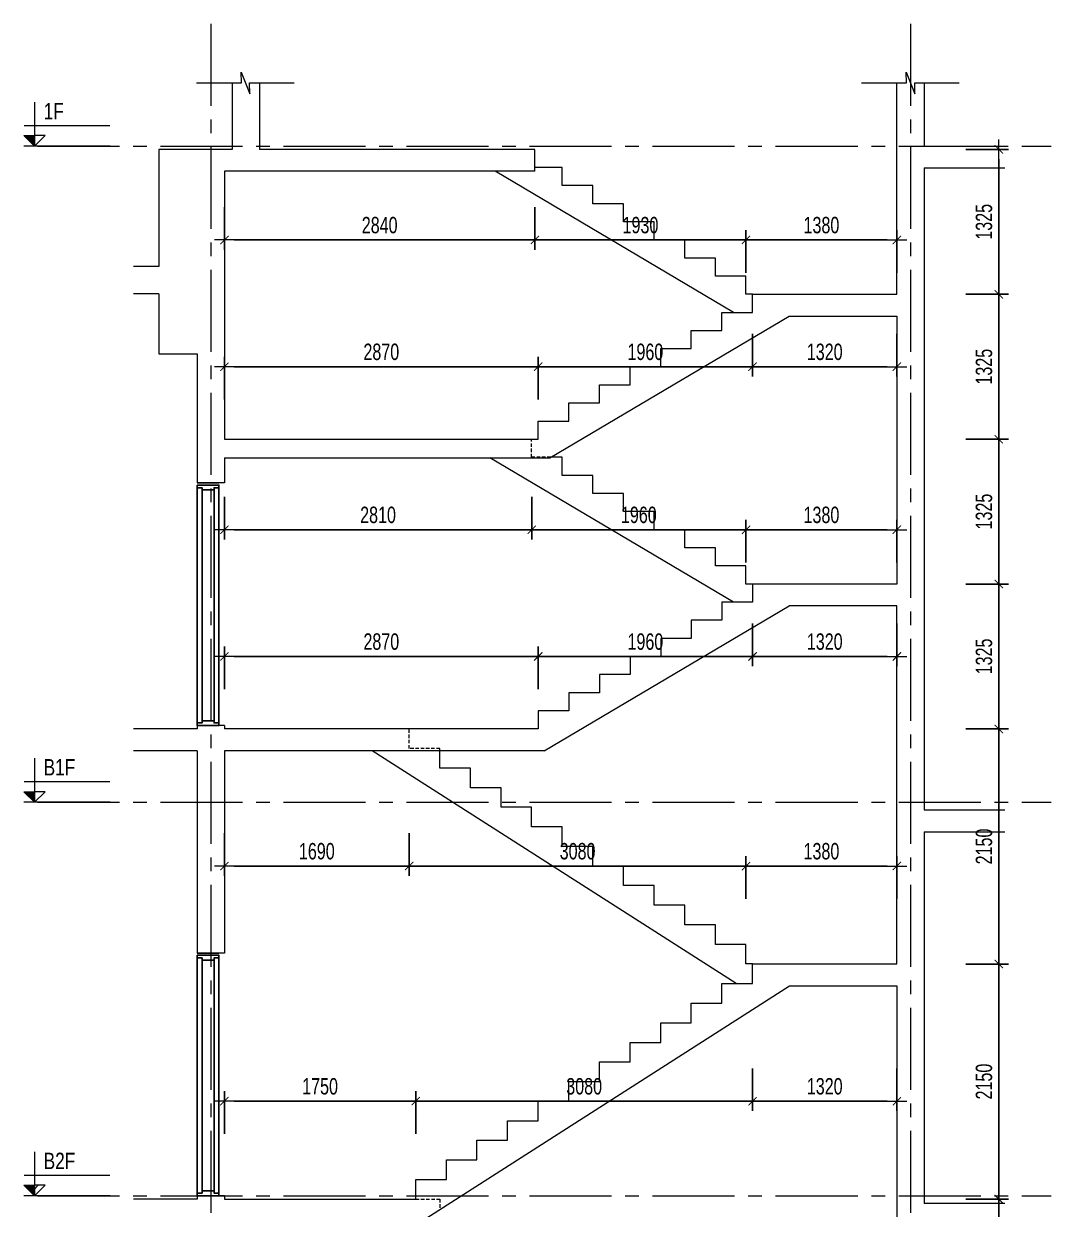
# Model space of a CAD drawing. Header units: millimetres. Extents: x -179076 to 254975, y -18667 to 296191.
# Drawn here: x 41410 to 50807, y 50035 to 60878 of the extents above; entities that cross this region are included whole.
import ezdxf

# ---------------------------------------------------------------- set-up
doc = ezdxf.new("R2010")
doc.units = ezdxf.units.MM
doc.linetypes.add('CENTER2', pattern=[1.125, 0.75, -0.125, 0.125, -0.125])
doc.linetypes.add('HIDDEN2', pattern=[4.7625, 3.175, -1.5875])
doc.layers.get('Defpoints').update_dxf_attribs({"color": 151, "lineweight": 9})
doc.layers.add('A-DOOR', color=4, linetype='Continuous')
doc.layers.add('DOOR', color=4, linetype='Continuous')
for name, color, linetype, lineweight in [('NDC_S_ANNO', 7, 'Continuous', 20), ('NDC_S_AXIS', 5, 'CENTER2', 13), ('NDC_S_CONTINUOUS', 3, 'Continuous', 20), ('NDC_S_DIM', 1, 'Continuous', 15), ('NDC_S_HIDDEN', 8, 'HIDDEN2', 13), ('NDC_S_SLAB', 2, 'Continuous', 20), ('NDC_S_SYMBOL', 1, 'Continuous', 15), ('NDC_S_TEXT SYMBOL', 7, 'Continuous', 20), ('NDC_S_VN TEXT', 7, 'Continuous', 20)]:
    doc.layers.add(name, color=color, linetype=linetype, lineweight=lineweight)
doc.styles.add('NDC_ANNO', font='', dxfattribs={"width": 0.8})
doc.styles.add('NDC_DIM', font='', dxfattribs={"width": 0.75})
doc.styles.get('NDC_ANNO').set_extended_font_data('Dotum')
doc.styles.get('NDC_DIM').set_extended_font_data('Dotum')
doc.dimstyles.new('NDC_dim_60', dxfattribs={"dimscale": 60, "dimtxt": 2.5, "dimasz": 1.5, "dimexe": 1.5, "dimexo": 2.5, "dimgap": 1, "dimtad": 1, "dimdec": 0, "dimzin": 0, "dimdsep": 46, "dimtxsty": 'NDC_DIM', "dimblk": 'DIMMARK', "dimcen": 0.09, "dimdle": 1.2, "dimclrd": 1, "dimclre": 1, "dimclrt": 3, "dimadec": 0, "dimazin": 0, "dimtfac": 1, "dimtdec": 0, "dimtix": 1, "dimtofl": 0, "dimtmove": 0, "dimatfit": 3, "dimfxl": 5, "dimfxlon": 1, "dimtolj": 1, "dimtzin": 0, "dimarcsym": 0})

# ---------------------------------------------------------------- blocks, each defined once
blk = doc.blocks.new('X-SECTION-2$0$X-SEC-DOO2')
at = {"layer": 'A-DOOR'}
for p, q in [((41976, 101972), (41976, 104172)), ((42021, 102017), (42021, 104127)), ((42131, 102017), (42131, 104127)), ((42176, 101972), (42176, 104172))]:
    blk.add_line(p, q, dxfattribs=at)
for points in [[(41976, 104172), (41976, 104147), (42021, 104147), (42021, 104127), (42131, 104127), (42131, 104147), (42176, 104147), (42176, 104172)], [(41976, 101972), (41976, 101997), (42021, 101997), (42021, 102017), (42131, 102017), (42131, 101997), (42176, 101997), (42176, 101972)]]:
    blk.add_lwpolyline(points, close=True, dxfattribs=at)
at = {"layer": 'Defpoints'}
blk.add_line((41976, 104192), (42176, 104192), dxfattribs=at)
blk = doc.blocks.new('kata_block_CT')
at = {"layer": 'NDC_S_ANNO'}
blk.add_hatch(color=3, dxfattribs=at).paths.add_polyline_path([(0, 1.6), (-1.61, 1.6), (0, 0)])
at = {"layer": 'NDC_S_ANNO', "ltscale": 50}
h = blk.add_hatch(dxfattribs=at)
h.set_pattern_fill('ANSI31', color=256, scale=1.406, style=0)
h.paths.add_polyline_path([(0, 1.6), (0, 0), (1.61, 1.6)])
for p, q in [((-1.59, 3.14), (11.47, 3.14)), ((11.56, 0), (-1.64, 0))]:
    blk.add_line(p, q, dxfattribs=at)
for points in [[(0, 6.69), (0, 0)], [(0, 0), (-1.61, 1.6), (0, 1.6)], [(0, 0), (1.61, 1.6), (0, 1.6)]]:
    blk.add_lwpolyline(points, dxfattribs=at)
at = {"layer": 'NDC_S_ANNO', "color": 8, "ltscale": 50}
blk.add_lwpolyline([(0, 0), (-1.61, 1.6), (0, 1.6)], dxfattribs=at)
at = {"layer": 'NDC_S_TEXT SYMBOL', "color": 3, "style": 'NDC_ANNO', "width": 0.8}
blk.add_attdef('CT', (1.41, 4.07), '', height=2.5, dxfattribs=at)
blk = doc.blocks.new('DIMMARK')
at = {"layer": 'NDC_S_DIM', "color": 1}
blk.add_line((-1.5, 0), (1, 0), dxfattribs=at)
at = {"layer": 'NDC_S_DIM', "color": 2, "const_width": 0.1}
blk.add_lwpolyline([(-0.42, -0.42), (0.42, 0.42)], dxfattribs=at)
blk = doc.blocks.new('*D1141')
at = {"layer": 'Defpoints', "color": 0, "transparency": 16777216}
for p in [(44995, 51024), (43245, 50128), (44995, 50128)]:
    blk.add_point(p, dxfattribs=at)
at = {"layer": 'NDC_S_DIM', "color": 1, "lineweight": -2, "transparency": 16777216}
for p, q in [((43245, 50724), (43245, 51114)), ((44995, 50724), (44995, 51114)), ((43335, 51024), (44905, 51024))]:
    blk.add_line(p, q, dxfattribs=at)
at = {"layer": 'NDC_S_DIM', "color": 1, "lineweight": -2, "transparency": 16777216, "xscale": 90, "yscale": 90, "zscale": 90, "rotation": 180}
blk.add_blockref('DIMMARK', (43245, 51024), dxfattribs=at)
at = {"layer": 'NDC_S_DIM', "color": 1, "lineweight": -2, "transparency": 16777216, "xscale": 90, "yscale": 90, "zscale": 90}
blk.add_blockref('DIMMARK', (44995, 51024), dxfattribs=at)
at = {"layer": 'NDC_S_DIM', "color": 3, "transparency": 16777216, "insert": (44120, 51159), "char_height": 150, "attachment_point": 5, "style": 'NDC_DIM'}
blk.add_mtext('\\A1;1750', dxfattribs=at)
blk = doc.blocks.new('*D1142')
at = {"layer": 'Defpoints', "color": 0, "transparency": 16777216}
for p in [(48075, 52099), (48075, 51024), (44995, 50128)]:
    blk.add_point(p, dxfattribs=at)
at = {"layer": 'NDC_S_DIM', "color": 1, "lineweight": -2, "transparency": 16777216}
for p, q in [((48075, 51324), (48075, 50934)), ((44995, 50724), (44995, 51114)), ((45085, 51024), (47985, 51024))]:
    blk.add_line(p, q, dxfattribs=at)
at = {"layer": 'NDC_S_DIM', "color": 1, "lineweight": -2, "transparency": 16777216, "xscale": 90, "yscale": 90, "zscale": 90, "rotation": 180}
blk.add_blockref('DIMMARK', (44995, 51024), dxfattribs=at)
at = {"layer": 'NDC_S_DIM', "color": 1, "lineweight": -2, "transparency": 16777216, "xscale": 90, "yscale": 90, "zscale": 90}
blk.add_blockref('DIMMARK', (48075, 51024), dxfattribs=at)
at = {"layer": 'NDC_S_DIM', "color": 3, "transparency": 16777216, "insert": (46535, 51159), "char_height": 150, "attachment_point": 5, "style": 'NDC_DIM'}
blk.add_mtext('\\A1;3080', dxfattribs=at)
blk = doc.blocks.new('*D1143')
at = {"layer": 'Defpoints', "color": 0, "transparency": 16777216}
for p in [(48075, 52099), (49395, 52078), (49395, 51024)]:
    blk.add_point(p, dxfattribs=at)
at = {"layer": 'NDC_S_DIM', "color": 1, "lineweight": -2, "transparency": 16777216}
for p, q in [((48075, 51324), (48075, 50934)), ((49395, 51324), (49395, 50934)), ((48165, 51024), (49305, 51024))]:
    blk.add_line(p, q, dxfattribs=at)
at = {"layer": 'NDC_S_DIM', "color": 1, "lineweight": -2, "transparency": 16777216, "xscale": 90, "yscale": 90, "zscale": 90, "rotation": 180}
blk.add_blockref('DIMMARK', (48075, 51024), dxfattribs=at)
at = {"layer": 'NDC_S_DIM', "color": 1, "lineweight": -2, "transparency": 16777216, "xscale": 90, "yscale": 90, "zscale": 90}
blk.add_blockref('DIMMARK', (49395, 51024), dxfattribs=at)
at = {"layer": 'NDC_S_DIM', "color": 3, "transparency": 16777216, "insert": (48735, 51159), "char_height": 150, "attachment_point": 5, "style": 'NDC_DIM'}
blk.add_mtext('\\A1;1320', dxfattribs=at)
blk = doc.blocks.new('*D1144')
at = {"layer": 'Defpoints', "color": 0, "transparency": 16777216}
for p in [(43245, 54428), (44935, 54428), (44935, 53174)]:
    blk.add_point(p, dxfattribs=at)
at = {"layer": 'NDC_S_DIM', "color": 1, "lineweight": -2, "transparency": 16777216}
for p, q in [((43245, 53474), (43245, 53084)), ((44935, 53474), (44935, 53084)), ((43335, 53174), (44845, 53174))]:
    blk.add_line(p, q, dxfattribs=at)
at = {"layer": 'NDC_S_DIM', "color": 1, "lineweight": -2, "transparency": 16777216, "xscale": 90, "yscale": 90, "zscale": 90, "rotation": 180}
blk.add_blockref('DIMMARK', (43245, 53174), dxfattribs=at)
at = {"layer": 'NDC_S_DIM', "color": 1, "lineweight": -2, "transparency": 16777216, "xscale": 90, "yscale": 90, "zscale": 90}
blk.add_blockref('DIMMARK', (44935, 53174), dxfattribs=at)
at = {"layer": 'NDC_S_DIM', "color": 3, "transparency": 16777216, "insert": (44090, 53309), "char_height": 150, "attachment_point": 5, "style": 'NDC_DIM'}
blk.add_mtext('\\A1;1690', dxfattribs=at)
blk = doc.blocks.new('*D1145')
at = {"layer": 'Defpoints', "color": 0, "transparency": 16777216}
for p in [(44935, 54428), (48015, 53174), (48015, 52278)]:
    blk.add_point(p, dxfattribs=at)
at = {"layer": 'NDC_S_DIM', "color": 1, "lineweight": -2, "transparency": 16777216}
for p, q in [((44935, 53474), (44935, 53084)), ((48015, 52874), (48015, 53264)), ((45025, 53174), (47925, 53174))]:
    blk.add_line(p, q, dxfattribs=at)
at = {"layer": 'NDC_S_DIM', "color": 1, "lineweight": -2, "transparency": 16777216, "xscale": 90, "yscale": 90, "zscale": 90, "rotation": 180}
blk.add_blockref('DIMMARK', (44935, 53174), dxfattribs=at)
at = {"layer": 'NDC_S_DIM', "color": 1, "lineweight": -2, "transparency": 16777216, "xscale": 90, "yscale": 90, "zscale": 90}
blk.add_blockref('DIMMARK', (48015, 53174), dxfattribs=at)
at = {"layer": 'NDC_S_DIM', "color": 3, "transparency": 16777216, "insert": (46475, 53309), "char_height": 150, "attachment_point": 5, "style": 'NDC_DIM'}
blk.add_mtext('\\A1;3080', dxfattribs=at)
blk = doc.blocks.new('*D1146')
at = {"layer": 'Defpoints', "color": 0, "transparency": 16777216}
for p in [(49395, 53174), (48015, 52278), (49395, 52278)]:
    blk.add_point(p, dxfattribs=at)
at = {"layer": 'NDC_S_DIM', "color": 1, "lineweight": -2, "transparency": 16777216}
for p, q in [((48015, 52874), (48015, 53264)), ((49395, 52874), (49395, 53264)), ((48105, 53174), (49305, 53174))]:
    blk.add_line(p, q, dxfattribs=at)
at = {"layer": 'NDC_S_DIM', "color": 1, "lineweight": -2, "transparency": 16777216, "xscale": 90, "yscale": 90, "zscale": 90, "rotation": 180}
blk.add_blockref('DIMMARK', (48015, 53174), dxfattribs=at)
at = {"layer": 'NDC_S_DIM', "color": 1, "lineweight": -2, "transparency": 16777216, "xscale": 90, "yscale": 90, "zscale": 90}
blk.add_blockref('DIMMARK', (49395, 53174), dxfattribs=at)
at = {"layer": 'NDC_S_DIM', "color": 3, "transparency": 16777216, "insert": (48705, 53309), "char_height": 150, "attachment_point": 5, "style": 'NDC_DIM'}
blk.add_mtext('\\A1;1380', dxfattribs=at)
blk = doc.blocks.new('*D1147')
at = {"layer": 'Defpoints', "color": 0, "transparency": 16777216}
for p in [(46115, 55091), (43245, 54428), (46115, 54428)]:
    blk.add_point(p, dxfattribs=at)
at = {"layer": 'NDC_S_DIM', "color": 1, "lineweight": -2, "transparency": 16777216}
for p, q in [((43245, 54791), (43245, 55181)), ((43335, 55091), (46025, 55091)), ((46115, 54791), (46115, 55181))]:
    blk.add_line(p, q, dxfattribs=at)
at = {"layer": 'NDC_S_DIM', "color": 1, "lineweight": -2, "transparency": 16777216, "xscale": 90, "yscale": 90, "zscale": 90, "rotation": 180}
blk.add_blockref('DIMMARK', (43245, 55091), dxfattribs=at)
at = {"layer": 'NDC_S_DIM', "color": 1, "lineweight": -2, "transparency": 16777216, "xscale": 90, "yscale": 90, "zscale": 90}
blk.add_blockref('DIMMARK', (46115, 55091), dxfattribs=at)
at = {"layer": 'NDC_S_DIM', "color": 3, "transparency": 16777216, "insert": (44680, 55226), "char_height": 150, "attachment_point": 5, "style": 'NDC_DIM'}
blk.add_mtext('\\A1;2870', dxfattribs=at)
blk = doc.blocks.new('*D1148')
at = {"layer": 'Defpoints', "color": 0, "transparency": 16777216}
for p in [(48075, 55588), (48075, 55091), (46115, 54428)]:
    blk.add_point(p, dxfattribs=at)
at = {"layer": 'NDC_S_DIM', "color": 1, "lineweight": -2, "transparency": 16777216}
for p, q in [((48075, 55391), (48075, 55001)), ((46115, 54791), (46115, 55181)), ((46205, 55091), (47985, 55091))]:
    blk.add_line(p, q, dxfattribs=at)
at = {"layer": 'NDC_S_DIM', "color": 1, "lineweight": -2, "transparency": 16777216, "xscale": 90, "yscale": 90, "zscale": 90, "rotation": 180}
blk.add_blockref('DIMMARK', (46115, 55091), dxfattribs=at)
at = {"layer": 'NDC_S_DIM', "color": 1, "lineweight": -2, "transparency": 16777216, "xscale": 90, "yscale": 90, "zscale": 90}
blk.add_blockref('DIMMARK', (48075, 55091), dxfattribs=at)
at = {"layer": 'NDC_S_DIM', "color": 3, "transparency": 16777216, "insert": (47095, 55226), "char_height": 150, "attachment_point": 5, "style": 'NDC_DIM'}
blk.add_mtext('\\A1;1960', dxfattribs=at)
blk = doc.blocks.new('*D1149')
at = {"layer": 'Defpoints', "color": 0, "transparency": 16777216}
for p in [(48075, 55588), (49395, 55553), (49395, 55091)]:
    blk.add_point(p, dxfattribs=at)
at = {"layer": 'NDC_S_DIM', "color": 1, "lineweight": -2, "transparency": 16777216}
for p, q in [((48075, 55391), (48075, 55001)), ((49395, 55391), (49395, 55001)), ((48165, 55091), (49305, 55091))]:
    blk.add_line(p, q, dxfattribs=at)
at = {"layer": 'NDC_S_DIM', "color": 1, "lineweight": -2, "transparency": 16777216, "xscale": 90, "yscale": 90, "zscale": 90, "rotation": 180}
blk.add_blockref('DIMMARK', (48075, 55091), dxfattribs=at)
at = {"layer": 'NDC_S_DIM', "color": 1, "lineweight": -2, "transparency": 16777216, "xscale": 90, "yscale": 90, "zscale": 90}
blk.add_blockref('DIMMARK', (49395, 55091), dxfattribs=at)
at = {"layer": 'NDC_S_DIM', "color": 3, "transparency": 16777216, "insert": (48735, 55226), "char_height": 150, "attachment_point": 5, "style": 'NDC_DIM'}
blk.add_mtext('\\A1;1320', dxfattribs=at)
blk = doc.blocks.new('*D1150')
at = {"layer": 'Defpoints', "color": 0, "transparency": 16777216}
for p in [(43245, 57078), (46055, 57078), (46055, 56250)]:
    blk.add_point(p, dxfattribs=at)
at = {"layer": 'NDC_S_DIM', "color": 1, "lineweight": -2, "transparency": 16777216}
for p, q in [((43245, 56550), (43245, 56160)), ((46055, 56550), (46055, 56160)), ((43335, 56250), (45965, 56250))]:
    blk.add_line(p, q, dxfattribs=at)
at = {"layer": 'NDC_S_DIM', "color": 1, "lineweight": -2, "transparency": 16777216, "xscale": 90, "yscale": 90, "zscale": 90, "rotation": 180}
blk.add_blockref('DIMMARK', (43245, 56250), dxfattribs=at)
at = {"layer": 'NDC_S_DIM', "color": 1, "lineweight": -2, "transparency": 16777216, "xscale": 90, "yscale": 90, "zscale": 90}
blk.add_blockref('DIMMARK', (46055, 56250), dxfattribs=at)
at = {"layer": 'NDC_S_DIM', "color": 3, "transparency": 16777216, "insert": (44650, 56385), "char_height": 150, "attachment_point": 5, "style": 'NDC_DIM'}
blk.add_mtext('\\A1;2810', dxfattribs=at)
blk = doc.blocks.new('*D1151')
at = {"layer": 'Defpoints', "color": 0, "transparency": 16777216}
for p in [(46055, 57078), (48015, 56250), (48015, 55753)]:
    blk.add_point(p, dxfattribs=at)
at = {"layer": 'NDC_S_DIM', "color": 1, "lineweight": -2, "transparency": 16777216}
for p, q in [((46055, 56550), (46055, 56160)), ((48015, 55950), (48015, 56340)), ((46145, 56250), (47925, 56250))]:
    blk.add_line(p, q, dxfattribs=at)
at = {"layer": 'NDC_S_DIM', "color": 1, "lineweight": -2, "transparency": 16777216, "xscale": 90, "yscale": 90, "zscale": 90, "rotation": 180}
blk.add_blockref('DIMMARK', (46055, 56250), dxfattribs=at)
at = {"layer": 'NDC_S_DIM', "color": 1, "lineweight": -2, "transparency": 16777216, "xscale": 90, "yscale": 90, "zscale": 90}
blk.add_blockref('DIMMARK', (48015, 56250), dxfattribs=at)
at = {"layer": 'NDC_S_DIM', "color": 3, "transparency": 16777216, "insert": (47035, 56385), "char_height": 150, "attachment_point": 5, "style": 'NDC_DIM'}
blk.add_mtext('\\A1;1960', dxfattribs=at)
blk = doc.blocks.new('*D1152')
at = {"layer": 'Defpoints', "color": 0, "transparency": 16777216}
for p in [(49395, 56250), (48015, 55753), (49395, 55753)]:
    blk.add_point(p, dxfattribs=at)
at = {"layer": 'NDC_S_DIM', "color": 1, "lineweight": -2, "transparency": 16777216}
for p, q in [((48015, 55950), (48015, 56340)), ((49395, 55950), (49395, 56340)), ((48105, 56250), (49305, 56250))]:
    blk.add_line(p, q, dxfattribs=at)
at = {"layer": 'NDC_S_DIM', "color": 1, "lineweight": -2, "transparency": 16777216, "xscale": 90, "yscale": 90, "zscale": 90, "rotation": 180}
blk.add_blockref('DIMMARK', (48015, 56250), dxfattribs=at)
at = {"layer": 'NDC_S_DIM', "color": 1, "lineweight": -2, "transparency": 16777216, "xscale": 90, "yscale": 90, "zscale": 90}
blk.add_blockref('DIMMARK', (49395, 56250), dxfattribs=at)
at = {"layer": 'NDC_S_DIM', "color": 3, "transparency": 16777216, "insert": (48705, 56385), "char_height": 150, "attachment_point": 5, "style": 'NDC_DIM'}
blk.add_mtext('\\A1;1380', dxfattribs=at)
blk = doc.blocks.new('*D1153')
at = {"layer": 'Defpoints', "color": 0, "transparency": 16777216}
for p in [(46115, 57741), (43245, 57078), (46115, 57078)]:
    blk.add_point(p, dxfattribs=at)
at = {"layer": 'NDC_S_DIM', "color": 1, "lineweight": -2, "transparency": 16777216}
for p, q in [((43245, 57441), (43245, 57831)), ((46115, 57441), (46115, 57831)), ((43335, 57741), (46025, 57741))]:
    blk.add_line(p, q, dxfattribs=at)
at = {"layer": 'NDC_S_DIM', "color": 1, "lineweight": -2, "transparency": 16777216, "xscale": 90, "yscale": 90, "zscale": 90, "rotation": 180}
blk.add_blockref('DIMMARK', (43245, 57741), dxfattribs=at)
at = {"layer": 'NDC_S_DIM', "color": 1, "lineweight": -2, "transparency": 16777216, "xscale": 90, "yscale": 90, "zscale": 90}
blk.add_blockref('DIMMARK', (46115, 57741), dxfattribs=at)
at = {"layer": 'NDC_S_DIM', "color": 3, "transparency": 16777216, "insert": (44680, 57876), "char_height": 150, "attachment_point": 5, "style": 'NDC_DIM'}
blk.add_mtext('\\A1;2870', dxfattribs=at)
blk = doc.blocks.new('*D1154')
at = {"layer": 'Defpoints', "color": 0, "transparency": 16777216}
for p in [(48075, 58238), (48075, 57741), (46115, 57078)]:
    blk.add_point(p, dxfattribs=at)
at = {"layer": 'NDC_S_DIM', "color": 1, "lineweight": -2, "transparency": 16777216}
for p, q in [((48075, 58041), (48075, 57651)), ((46115, 57441), (46115, 57831)), ((46205, 57741), (47985, 57741))]:
    blk.add_line(p, q, dxfattribs=at)
at = {"layer": 'NDC_S_DIM', "color": 1, "lineweight": -2, "transparency": 16777216, "xscale": 90, "yscale": 90, "zscale": 90, "rotation": 180}
blk.add_blockref('DIMMARK', (46115, 57741), dxfattribs=at)
at = {"layer": 'NDC_S_DIM', "color": 1, "lineweight": -2, "transparency": 16777216, "xscale": 90, "yscale": 90, "zscale": 90}
blk.add_blockref('DIMMARK', (48075, 57741), dxfattribs=at)
at = {"layer": 'NDC_S_DIM', "color": 3, "transparency": 16777216, "insert": (47095, 57876), "char_height": 150, "attachment_point": 5, "style": 'NDC_DIM'}
blk.add_mtext('\\A1;1960', dxfattribs=at)
blk = doc.blocks.new('*D1155')
at = {"layer": 'Defpoints', "color": 0, "transparency": 16777216}
for p in [(48075, 58238), (49395, 58203), (49395, 57741)]:
    blk.add_point(p, dxfattribs=at)
at = {"layer": 'NDC_S_DIM', "color": 1, "lineweight": -2, "transparency": 16777216}
for p, q in [((48075, 58041), (48075, 57651)), ((49395, 58041), (49395, 57651)), ((48165, 57741), (49305, 57741))]:
    blk.add_line(p, q, dxfattribs=at)
at = {"layer": 'NDC_S_DIM', "color": 1, "lineweight": -2, "transparency": 16777216, "xscale": 90, "yscale": 90, "zscale": 90, "rotation": 180}
blk.add_blockref('DIMMARK', (48075, 57741), dxfattribs=at)
at = {"layer": 'NDC_S_DIM', "color": 1, "lineweight": -2, "transparency": 16777216, "xscale": 90, "yscale": 90, "zscale": 90}
blk.add_blockref('DIMMARK', (49395, 57741), dxfattribs=at)
at = {"layer": 'NDC_S_DIM', "color": 3, "transparency": 16777216, "insert": (48735, 57876), "char_height": 150, "attachment_point": 5, "style": 'NDC_DIM'}
blk.add_mtext('\\A1;1320', dxfattribs=at)
blk = doc.blocks.new('*D1156')
at = {"layer": 'Defpoints', "color": 0, "transparency": 16777216}
for p in [(43245, 59528), (46085, 59563), (46085, 58900)]:
    blk.add_point(p, dxfattribs=at)
at = {"layer": 'NDC_S_DIM', "color": 1, "lineweight": -2, "transparency": 16777216}
for p, q in [((43245, 59200), (43245, 58810)), ((46085, 59200), (46085, 58810)), ((43335, 58900), (45995, 58900))]:
    blk.add_line(p, q, dxfattribs=at)
at = {"layer": 'NDC_S_DIM', "color": 1, "lineweight": -2, "transparency": 16777216, "xscale": 90, "yscale": 90, "zscale": 90, "rotation": 180}
blk.add_blockref('DIMMARK', (43245, 58900), dxfattribs=at)
at = {"layer": 'NDC_S_DIM', "color": 1, "lineweight": -2, "transparency": 16777216, "xscale": 90, "yscale": 90, "zscale": 90}
blk.add_blockref('DIMMARK', (46085, 58900), dxfattribs=at)
at = {"layer": 'NDC_S_DIM', "color": 3, "transparency": 16777216, "insert": (44665, 59035), "char_height": 150, "attachment_point": 5, "style": 'NDC_DIM'}
blk.add_mtext('\\A1;2840', dxfattribs=at)
blk = doc.blocks.new('*D1157')
at = {"layer": 'Defpoints', "color": 0, "transparency": 16777216}
for p in [(46085, 59563), (48015, 58900), (48015, 58403)]:
    blk.add_point(p, dxfattribs=at)
at = {"layer": 'NDC_S_DIM', "color": 1, "lineweight": -2, "transparency": 16777216}
for p, q in [((46085, 59200), (46085, 58810)), ((48015, 58600), (48015, 58990)), ((46175, 58900), (47925, 58900))]:
    blk.add_line(p, q, dxfattribs=at)
at = {"layer": 'NDC_S_DIM', "color": 1, "lineweight": -2, "transparency": 16777216, "xscale": 90, "yscale": 90, "zscale": 90, "rotation": 180}
blk.add_blockref('DIMMARK', (46085, 58900), dxfattribs=at)
at = {"layer": 'NDC_S_DIM', "color": 1, "lineweight": -2, "transparency": 16777216, "xscale": 90, "yscale": 90, "zscale": 90}
blk.add_blockref('DIMMARK', (48015, 58900), dxfattribs=at)
at = {"layer": 'NDC_S_DIM', "color": 3, "transparency": 16777216, "insert": (47050, 59035), "char_height": 150, "attachment_point": 5, "style": 'NDC_DIM'}
blk.add_mtext('\\A1;1930', dxfattribs=at)
blk = doc.blocks.new('*D1158')
at = {"layer": 'Defpoints', "color": 0, "transparency": 16777216}
for p in [(49395, 58900), (48015, 58403), (49395, 58403)]:
    blk.add_point(p, dxfattribs=at)
at = {"layer": 'NDC_S_DIM', "color": 1, "lineweight": -2, "transparency": 16777216}
for p, q in [((48015, 58600), (48015, 58990)), ((49395, 58600), (49395, 58990)), ((48105, 58900), (49305, 58900))]:
    blk.add_line(p, q, dxfattribs=at)
at = {"layer": 'NDC_S_DIM', "color": 1, "lineweight": -2, "transparency": 16777216, "xscale": 90, "yscale": 90, "zscale": 90, "rotation": 180}
blk.add_blockref('DIMMARK', (48015, 58900), dxfattribs=at)
at = {"layer": 'NDC_S_DIM', "color": 1, "lineweight": -2, "transparency": 16777216, "xscale": 90, "yscale": 90, "zscale": 90}
blk.add_blockref('DIMMARK', (49395, 58900), dxfattribs=at)
at = {"layer": 'NDC_S_DIM', "color": 3, "transparency": 16777216, "insert": (48705, 59035), "char_height": 150, "attachment_point": 5, "style": 'NDC_DIM'}
blk.add_mtext('\\A1;1380', dxfattribs=at)
blk = doc.blocks.new('*D2019')
at = {"layer": 'Defpoints', "color": 0, "transparency": 16777216}
for p in [(45215, 50128), (50327, 50128), (49395, 48328)]:
    blk.add_point(p, dxfattribs=at)
at = {"layer": 'NDC_S_DIM', "color": 1, "lineweight": -2, "transparency": 16777216}
for p, q in [((50027, 50128), (50417, 50128)), ((50327, 48418), (50327, 50038)), ((50027, 48328), (50417, 48328))]:
    blk.add_line(p, q, dxfattribs=at)
at = {"layer": 'NDC_S_DIM', "color": 1, "lineweight": -2, "transparency": 16777216, "xscale": 90, "yscale": 90, "zscale": 90}
for p, rotation in [((50327, 50128), 90), ((50327, 48328), 270)]:
    blk.add_blockref('DIMMARK', p, dxfattribs=dict(at, rotation=rotation))
at = {"layer": 'NDC_S_DIM', "color": 3, "transparency": 16777216, "insert": (50192, 49228), "char_height": 150, "attachment_point": 5, "rotation": 90, "style": 'NDC_DIM'}
blk.add_mtext('\\A1;1800', dxfattribs=at)
blk = doc.blocks.new('*D2020')
at = {"layer": 'Defpoints', "color": 0, "transparency": 16777216}
for p in [(49395, 52278), (50327, 52278), (45215, 50128)]:
    blk.add_point(p, dxfattribs=at)
at = {"layer": 'NDC_S_DIM', "color": 1, "lineweight": -2, "transparency": 16777216}
for p, q in [((50027, 52278), (50417, 52278)), ((50327, 50218), (50327, 52188)), ((50027, 50128), (50417, 50128))]:
    blk.add_line(p, q, dxfattribs=at)
at = {"layer": 'NDC_S_DIM', "color": 1, "lineweight": -2, "transparency": 16777216, "xscale": 90, "yscale": 90, "zscale": 90}
for p, rotation in [((50327, 52278), 90), ((50327, 50128), 270)]:
    blk.add_blockref('DIMMARK', p, dxfattribs=dict(at, rotation=rotation))
at = {"layer": 'NDC_S_DIM', "color": 3, "transparency": 16777216, "insert": (50192, 51203), "char_height": 150, "attachment_point": 5, "rotation": 90, "style": 'NDC_DIM'}
blk.add_mtext('\\A1;2150', dxfattribs=at)
blk = doc.blocks.new('*D2021')
at = {"layer": 'Defpoints', "color": 0, "transparency": 16777216}
for p in [(46115, 54428), (50327, 54428), (49395, 52278)]:
    blk.add_point(p, dxfattribs=at)
at = {"layer": 'NDC_S_DIM', "color": 1, "lineweight": -2, "transparency": 16777216}
for p, q in [((50027, 54428), (50417, 54428)), ((50327, 52368), (50327, 54338)), ((50027, 52278), (50417, 52278))]:
    blk.add_line(p, q, dxfattribs=at)
at = {"layer": 'NDC_S_DIM', "color": 1, "lineweight": -2, "transparency": 16777216, "xscale": 90, "yscale": 90, "zscale": 90}
for p, rotation in [((50327, 54428), 90), ((50327, 52278), 270)]:
    blk.add_blockref('DIMMARK', p, dxfattribs=dict(at, rotation=rotation))
at = {"layer": 'NDC_S_DIM', "color": 3, "transparency": 16777216, "insert": (50192, 53353), "char_height": 150, "attachment_point": 5, "rotation": 90, "style": 'NDC_DIM'}
blk.add_mtext('\\A1;2150', dxfattribs=at)
blk = doc.blocks.new('*D2022')
at = {"layer": 'Defpoints', "color": 0, "transparency": 16777216}
for p in [(49395, 55753), (50327, 55753), (46115, 54428)]:
    blk.add_point(p, dxfattribs=at)
at = {"layer": 'NDC_S_DIM', "color": 1, "lineweight": -2, "transparency": 16777216}
for p, q in [((50027, 55753), (50417, 55753)), ((50327, 54518), (50327, 55663)), ((50027, 54428), (50417, 54428))]:
    blk.add_line(p, q, dxfattribs=at)
at = {"layer": 'NDC_S_DIM', "color": 1, "lineweight": -2, "transparency": 16777216, "xscale": 90, "yscale": 90, "zscale": 90}
for p, rotation in [((50327, 55753), 90), ((50327, 54428), 270)]:
    blk.add_blockref('DIMMARK', p, dxfattribs=dict(at, rotation=rotation))
at = {"layer": 'NDC_S_DIM', "color": 3, "transparency": 16777216, "insert": (50192, 55091), "char_height": 150, "attachment_point": 5, "rotation": 90, "style": 'NDC_DIM'}
blk.add_mtext('\\A1;1325', dxfattribs=at)
blk = doc.blocks.new('*D2023')
at = {"layer": 'Defpoints', "color": 0, "transparency": 16777216}
for p in [(46115, 57078), (50327, 57078), (49395, 55753)]:
    blk.add_point(p, dxfattribs=at)
at = {"layer": 'NDC_S_DIM', "color": 1, "lineweight": -2, "transparency": 16777216}
for p, q in [((50027, 57078), (50417, 57078)), ((50327, 55843), (50327, 56988)), ((50027, 55753), (50417, 55753))]:
    blk.add_line(p, q, dxfattribs=at)
at = {"layer": 'NDC_S_DIM', "color": 1, "lineweight": -2, "transparency": 16777216, "xscale": 90, "yscale": 90, "zscale": 90}
for p, rotation in [((50327, 57078), 90), ((50327, 55753), 270)]:
    blk.add_blockref('DIMMARK', p, dxfattribs=dict(at, rotation=rotation))
at = {"layer": 'NDC_S_DIM', "color": 3, "transparency": 16777216, "insert": (50192, 56416), "char_height": 150, "attachment_point": 5, "rotation": 90, "style": 'NDC_DIM'}
blk.add_mtext('\\A1;1325', dxfattribs=at)
blk = doc.blocks.new('*D2024')
at = {"layer": 'Defpoints', "color": 0, "transparency": 16777216}
for p in [(49395, 58403), (50327, 58403), (46115, 57078)]:
    blk.add_point(p, dxfattribs=at)
at = {"layer": 'NDC_S_DIM', "color": 1, "lineweight": -2, "transparency": 16777216}
for p, q in [((50027, 58403), (50417, 58403)), ((50327, 57168), (50327, 58313)), ((50027, 57078), (50417, 57078))]:
    blk.add_line(p, q, dxfattribs=at)
at = {"layer": 'NDC_S_DIM', "color": 1, "lineweight": -2, "transparency": 16777216, "xscale": 90, "yscale": 90, "zscale": 90}
for p, rotation in [((50327, 58403), 90), ((50327, 57078), 270)]:
    blk.add_blockref('DIMMARK', p, dxfattribs=dict(at, rotation=rotation))
at = {"layer": 'NDC_S_DIM', "color": 3, "transparency": 16777216, "insert": (50192, 57741), "char_height": 150, "attachment_point": 5, "rotation": 90, "style": 'NDC_DIM'}
blk.add_mtext('\\A1;1325', dxfattribs=at)
blk = doc.blocks.new('*D2025')
at = {"layer": 'Defpoints', "color": 0, "transparency": 16777216}
for p in [(46085, 59728), (50327, 59728), (49395, 58403)]:
    blk.add_point(p, dxfattribs=at)
at = {"layer": 'NDC_S_DIM', "color": 1, "lineweight": -2, "transparency": 16777216}
for p, q in [((50027, 59728), (50417, 59728)), ((50327, 58493), (50327, 59638)), ((50027, 58403), (50417, 58403))]:
    blk.add_line(p, q, dxfattribs=at)
at = {"layer": 'NDC_S_DIM', "color": 1, "lineweight": -2, "transparency": 16777216, "xscale": 90, "yscale": 90, "zscale": 90}
for p, rotation in [((50327, 59728), 90), ((50327, 58403), 270)]:
    blk.add_blockref('DIMMARK', p, dxfattribs=dict(at, rotation=rotation))
at = {"layer": 'NDC_S_DIM', "color": 3, "transparency": 16777216, "insert": (50192, 59066), "char_height": 150, "attachment_point": 5, "rotation": 90, "style": 'NDC_DIM'}
blk.add_mtext('\\A1;1325', dxfattribs=at)

msp = doc.modelspace()

# ---------------------------------------------------------------- linework, layer by layer
at = {"layer": 'NDC_S_AXIS', "ltscale": 1000}
for p, q in [((43119.9, 60877.7), (43119.9, 44948.8)), ((49519.9, 60877.7), (49519.9, 44948.8))]:
    msp.add_line(p, q, dxfattribs=at)
for points in [[(41536.4, 59758.4), (50807.1, 59758.4)], [(41536.4, 53758.4), (50807.1, 53758.4)], [(41536.4, 50158.4), (50807.1, 50158.4)]]:
    msp.add_lwpolyline(points, dxfattribs=at)
at = {"layer": 'NDC_S_CONTINUOUS'}
for p, q in [((47902.1, 58237.8), (45720.2, 59528.4)), ((47902.1, 55587.8), (45673.1, 56906.3)), ((47923.9, 52099.2), (44596.4, 54228.4))]:
    msp.add_line(p, q, dxfattribs=at)
for points in [[(48074.9, 58403.4), (48014.9, 58403.4), (48014.9, 58569), (47734.9, 58569), (47734.9, 58734.7), (47454.9, 58734.7), (47454.9, 58900.3), (47174.9, 58900.3), (47174.9, 59065.9), (46894.9, 59065.9), (46894.9, 59231.5), (46614.9, 59231.5), (46614.9, 59397.2), (46334.9, 59397.2), (46334.9, 59562.8), (46084.9, 59562.8)], [(48074.9, 55753.4), (48014.9, 55753.4), (48014.9, 55919), (47734.9, 55919), (47734.9, 56084.7), (47454.9, 56084.7), (47454.9, 56250.3), (47174.9, 56250.3), (47174.9, 56415.9), (46894.9, 56415.9), (46894.9, 56581.5), (46614.9, 56581.5), (46614.9, 56747.2), (46334.9, 56747.2), (46334.9, 56912.8), (46227.8, 56912.8)], [(48074.9, 52278.4), (48014.9, 52278.4), (48014.9, 52457.6), (47734.9, 52457.6), (47734.9, 52636.7), (47454.9, 52636.7), (47454.9, 52815.9), (47174.9, 52815.9), (47174.9, 52995.1), (46894.9, 52995.1), (46894.9, 53174.2), (46614.9, 53174.2), (46614.9, 53353.4), (46334.9, 53353.4), (46334.9, 53532.6), (46054.9, 53532.6), (46054.9, 53711.7), (45774.9, 53711.7), (45774.9, 53890.9), (45494.9, 53890.9), (45494.9, 54070.1), (45214.9, 54070.1), (45214.9, 54228.4)]]:
    msp.add_lwpolyline(points, dxfattribs=at)
at = {"layer": 'NDC_S_HIDDEN', "ltscale": 10}
for points in [[(46227.8, 56912.8), (46054.9, 56912.8), (46054.9, 57078.4)], [(45214.9, 54228.4), (45214.9, 54249.2), (44934.9, 54249.2), (44934.9, 54428.4)], [(44994.9, 50128.4), (45214.9, 50128.4), (45214.9, 50031.7)]]:
    msp.add_lwpolyline(points, dxfattribs=at)
at = {"layer": 'NDC_S_SLAB'}
for p, q in [((43314.9, 60335.7), (43314.9, 59728.4)), ((43564.9, 60335.7), (43564.9, 59728.4)), ((49644.9, 60335.7), (49644.9, 59758.4)), ((49644.9, 59758.4), (50383.6, 59758.4)), ((43314.9, 59728.4), (42644.9, 59728.4)), ((42644.9, 59728.4), (42644.9, 58658.4)), ((46084.9, 59728.4), (43564.9, 59728.4)), ((46084.9, 59528.4), (46084.9, 59728.4)), ((43244.9, 59528.4), (43244.9, 57078.4)), ((46084.9, 59528.4), (43244.9, 59528.4)), ((49644.9, 59558.4), (49644.9, 53688.4)), ((49644.9, 59558.4), (50383.6, 59558.4)), ((42644.9, 58658.4), (42413.6, 58658.4)), ((42644.9, 58408.4), (42413.6, 58408.4)), ((42644.9, 58408.4), (42644.9, 57858.4)), ((46220.4, 56908.4), (48409.7, 58203.4)), ((48409.7, 58203.4), (49394.9, 58203.4)), ((49394.9, 58203.4), (49394.9, 55753.4)), ((42644.9, 57858.4), (42994.9, 57858.4)), ((42994.9, 57858.4), (42994.9, 56678.4)), ((43244.9, 56908.4), (43244.9, 56678.4)), ((43244.9, 56908.4), (46220.4, 56908.4)), ((43244.9, 56678.4), (42994.9, 56678.4)), ((49394.9, 55753.4), (48074.9, 55753.4)), ((48074.9, 55753.4), (48074.9, 55587.8)), ((46169.7, 54228.4), (48409.7, 55553.4)), ((48074.9, 55587.8), (47794.9, 55587.8)), ((47794.9, 55587.8), (47794.9, 55422.2)), ((47794.9, 55422.2), (47514.9, 55422.2)), ((47514.9, 55422.2), (47514.9, 55256.5)), ((47514.9, 55256.5), (47234.9, 55256.5)), ((47234.9, 55256.5), (47234.9, 55090.9)), ((47234.9, 55090.9), (46954.9, 55090.9)), ((46954.9, 55090.9), (46954.9, 54925.3)), ((46954.9, 54925.3), (46674.9, 54925.3)), ((46674.9, 54925.3), (46674.9, 54759.7)), ((46674.9, 54759.7), (46394.9, 54759.7)), ((46394.9, 54759.7), (46394.9, 54594)), ((46394.9, 54594), (46114.9, 54594)), ((46114.9, 54594), (46114.9, 54428.4)), ((42994.9, 54458.4), (42994.9, 54428.4)), ((43244.9, 54458.4), (42994.9, 54458.4)), ((43244.9, 54458.4), (43244.9, 54428.4)), ((42994.9, 54428.4), (42413.6, 54428.4)), ((46114.9, 54428.4), (43244.9, 54428.4)), ((42994.9, 54228.4), (42413.6, 54228.4)), ((42994.9, 54228.4), (42994.9, 52378.4)), ((43244.9, 54228.4), (43244.9, 52378.4)), ((46169.7, 54228.4), (43244.9, 54228.4)), ((49644.9, 53688.4), (50383.6, 53688.4)), ((49644.9, 53488.4), (49644.9, 50088.4)), ((49644.9, 53488.4), (50383.6, 53488.4)), ((43244.9, 52378.4), (42994.9, 52378.4)), ((45053.5, 49928.4), (48413.5, 52078.4)), ((48413.5, 52078.4), (49394.9, 52078.4)), ((49394.9, 52078.4), (49394.9, 48328.4)), ((42994.9, 50128.4), (42413.6, 50128.4)), ((42994.9, 50158.4), (42994.9, 50128.4)), ((43244.9, 50158.4), (42994.9, 50158.4)), ((43244.9, 50158.4), (43244.9, 50128.4)), ((50383.6, 50088.4), (49644.9, 50088.4))]:
    msp.add_line(p, q, dxfattribs=at)
for points in [[(43244.9, 57078.4), (46114.9, 57078.4), (46114.9, 57244), (46394.9, 57244), (46394.9, 57409.7), (46674.9, 57409.7), (46674.9, 57575.3), (46954.9, 57575.3), (46954.9, 57740.9), (47234.9, 57740.9), (47234.9, 57906.5), (47514.9, 57906.5), (47514.9, 58072.2), (47794.9, 58072.2), (47794.9, 58237.8), (48074.9, 58237.8), (48074.9, 58403.4), (49394.9, 58403.4), (49394.9, 60335.7)], [(43244.9, 50128.4), (44994.9, 50128.4), (44994.9, 50307.6), (45274.9, 50307.6), (45274.9, 50486.7), (45554.9, 50486.7), (45554.9, 50665.9), (45834.9, 50665.9), (45834.9, 50845.1), (46114.9, 50845.1), (46114.9, 51024.2), (46394.9, 51024.2), (46394.9, 51203.4), (46674.9, 51203.4), (46674.9, 51382.6), (46954.9, 51382.6), (46954.9, 51561.7), (47234.9, 51561.7), (47234.9, 51740.9), (47514.9, 51740.9), (47514.9, 51920.1), (47794.9, 51920.1), (47794.9, 52099.2), (48074.9, 52099.2), (48074.9, 52278.4), (49394.9, 52278.4), (49394.9, 55553.4), (48409.7, 55553.4)]]:
    msp.add_lwpolyline(points, dxfattribs=at)
at = {"layer": 'NDC_S_SYMBOL'}
for points in [[(42990.3, 60335.7), (43399.9, 60335.7), (43397.8, 60435.7), (43477.8, 60235.7), (43475.6, 60335.7), (43881.9, 60335.7)], [(49072.5, 60335.7), (49482.1, 60335.7), (49479.9, 60435.7), (49559.9, 60235.7), (49557.8, 60335.7), (49964.1, 60335.7)]]:
    msp.add_lwpolyline(points, dxfattribs=at)

# ---------------------------------------------------------------- block references
at = {"layer": 'DOOR'}
for p in [(1019.4, -47513.5), (1019.4, -51813.5)]:
    msp.add_blockref('X-SECTION-2$0$X-SEC-DOO2', p, dxfattribs=at)
at = {"layer": 'NDC_S_VN TEXT', "xscale": 60, "yscale": 60, "zscale": 60}
for p, values in [((41507.9, 59758.4), {'CT': '1F'}), ((41507.9, 53758.4), {'CT': 'B1F'}), ((41507.9, 50158.4), {'CT': 'B2F'})]:
    msp.add_blockref('kata_block_CT', p, dxfattribs=at).add_auto_attribs(values)

# ---------------------------------------------------------------- dimensions: what is measured, and where the dimension line sits
at = {"layer": 'NDC_S_DIM'}
for base, p1, p2, picture, middle in [((50326.8, 59728.4), (49394.9, 58403.4), (46084.9, 59728.4), '*D2025', (50191.7, 59065.9)), ((50326.8, 58403.4), (46114.9, 57078.4), (49394.9, 58403.4), '*D2024', (50191.7, 57740.9)), ((50326.8, 57078.4), (49394.9, 55753.4), (46114.9, 57078.4), '*D2023', (50191.7, 56415.9)), ((50326.8, 55753.4), (46114.9, 54428.4), (49394.9, 55753.4), '*D2022', (50191.7, 55090.9)), ((50326.8, 54428.4), (49394.9, 52278.4), (46114.9, 54428.4), '*D2021', (50191.7, 53353.4)), ((50326.8, 52278.4), (45214.9, 50128.4), (49394.9, 52278.4), '*D2020', (50191.7, 51203.4)), ((50326.8, 50128.4), (49394.9, 48328.4), (45214.9, 50128.4), '*D2019', (50191.7, 49228.4))]:
    dim = msp.add_linear_dim(base=base, p1=p1, p2=p2, angle=90, dimstyle='NDC_dim_60', override={"dimtmove": 1}, dxfattribs=at)
    dim.commit()
    dim.dimension.update_dxf_attribs({"geometry": picture, "text_midpoint": middle})
for base, p1, p2, picture, middle in [((46084.9, 58900.3), (43244.9, 59528.4), (46084.9, 59562.8), '*D1156', (44664.9, 59035.4)), ((46114.9, 57740.9), (43244.9, 57078.4), (46114.9, 57078.4), '*D1153', (44679.9, 57876)), ((46054.9, 56250.3), (43244.9, 57078.4), (46054.9, 57078.4), '*D1150', (44649.9, 56385.4)), ((46114.9, 55090.9), (43244.9, 54428.4), (46114.9, 54428.4), '*D1147', (44679.9, 55226)), ((44934.9, 53174.2), (43244.9, 54428.4), (44934.9, 54428.4), '*D1144', (44089.9, 53309.3)), ((44994.9, 51024.2), (43244.9, 50128.4), (44994.9, 50128.4), '*D1141', (44119.9, 51159.3))]:
    dim = msp.add_linear_dim(base=base, p1=p1, p2=p2, dimstyle='NDC_dim_60', dxfattribs=at)
    dim.commit()
    dim.dimension.update_dxf_attribs({"geometry": picture, "text_midpoint": middle})
for base, p1, p2, picture, middle in [((48014.9, 58900.3), (46084.9, 59562.8), (48014.9, 58403.4), '*D1157', (47049.9, 59035.4)), ((49394.9, 58900.3), (48014.9, 58403.4), (49394.9, 58403.4), '*D1158', (48704.9, 59035.4)), ((48074.9, 57740.9), (46114.9, 57078.4), (48074.9, 58237.8), '*D1154', (47094.9, 57876)), ((49394.9, 57740.9), (48074.9, 58237.8), (49394.9, 58203.4), '*D1155', (48734.9, 57876)), ((48014.9, 56250.3), (46054.9, 57078.4), (48014.9, 55753.4), '*D1151', (47034.9, 56385.4)), ((49394.9, 56250.3), (48014.9, 55753.4), (49394.9, 55753.4), '*D1152', (48704.9, 56385.4)), ((48074.9, 55090.9), (46114.9, 54428.4), (48074.9, 55587.8), '*D1148', (47094.9, 55226)), ((49394.9, 55090.9), (48074.9, 55587.8), (49394.9, 55553.4), '*D1149', (48734.9, 55226)), ((48014.9, 53174.2), (44934.9, 54428.4), (48014.9, 52278.4), '*D1145', (46474.9, 53309.3)), ((49394.9, 53174.2), (48014.9, 52278.4), (49394.9, 52278.4), '*D1146', (48704.9, 53309.3)), ((48074.9, 51024.2), (44994.9, 50128.4), (48074.9, 52099.2), '*D1142', (46534.9, 51159.3)), ((49394.9, 51024.2), (48074.9, 52099.2), (49394.9, 52078.4), '*D1143', (48734.9, 51159.3))]:
    dim = msp.add_linear_dim(base=base, p1=p1, p2=p2, dimstyle='NDC_dim_60', override={"dimtmove": 1}, dxfattribs=at)
    dim.commit()
    dim.dimension.update_dxf_attribs({"geometry": picture, "text_midpoint": middle})

doc.saveas('drawing.dxf')
